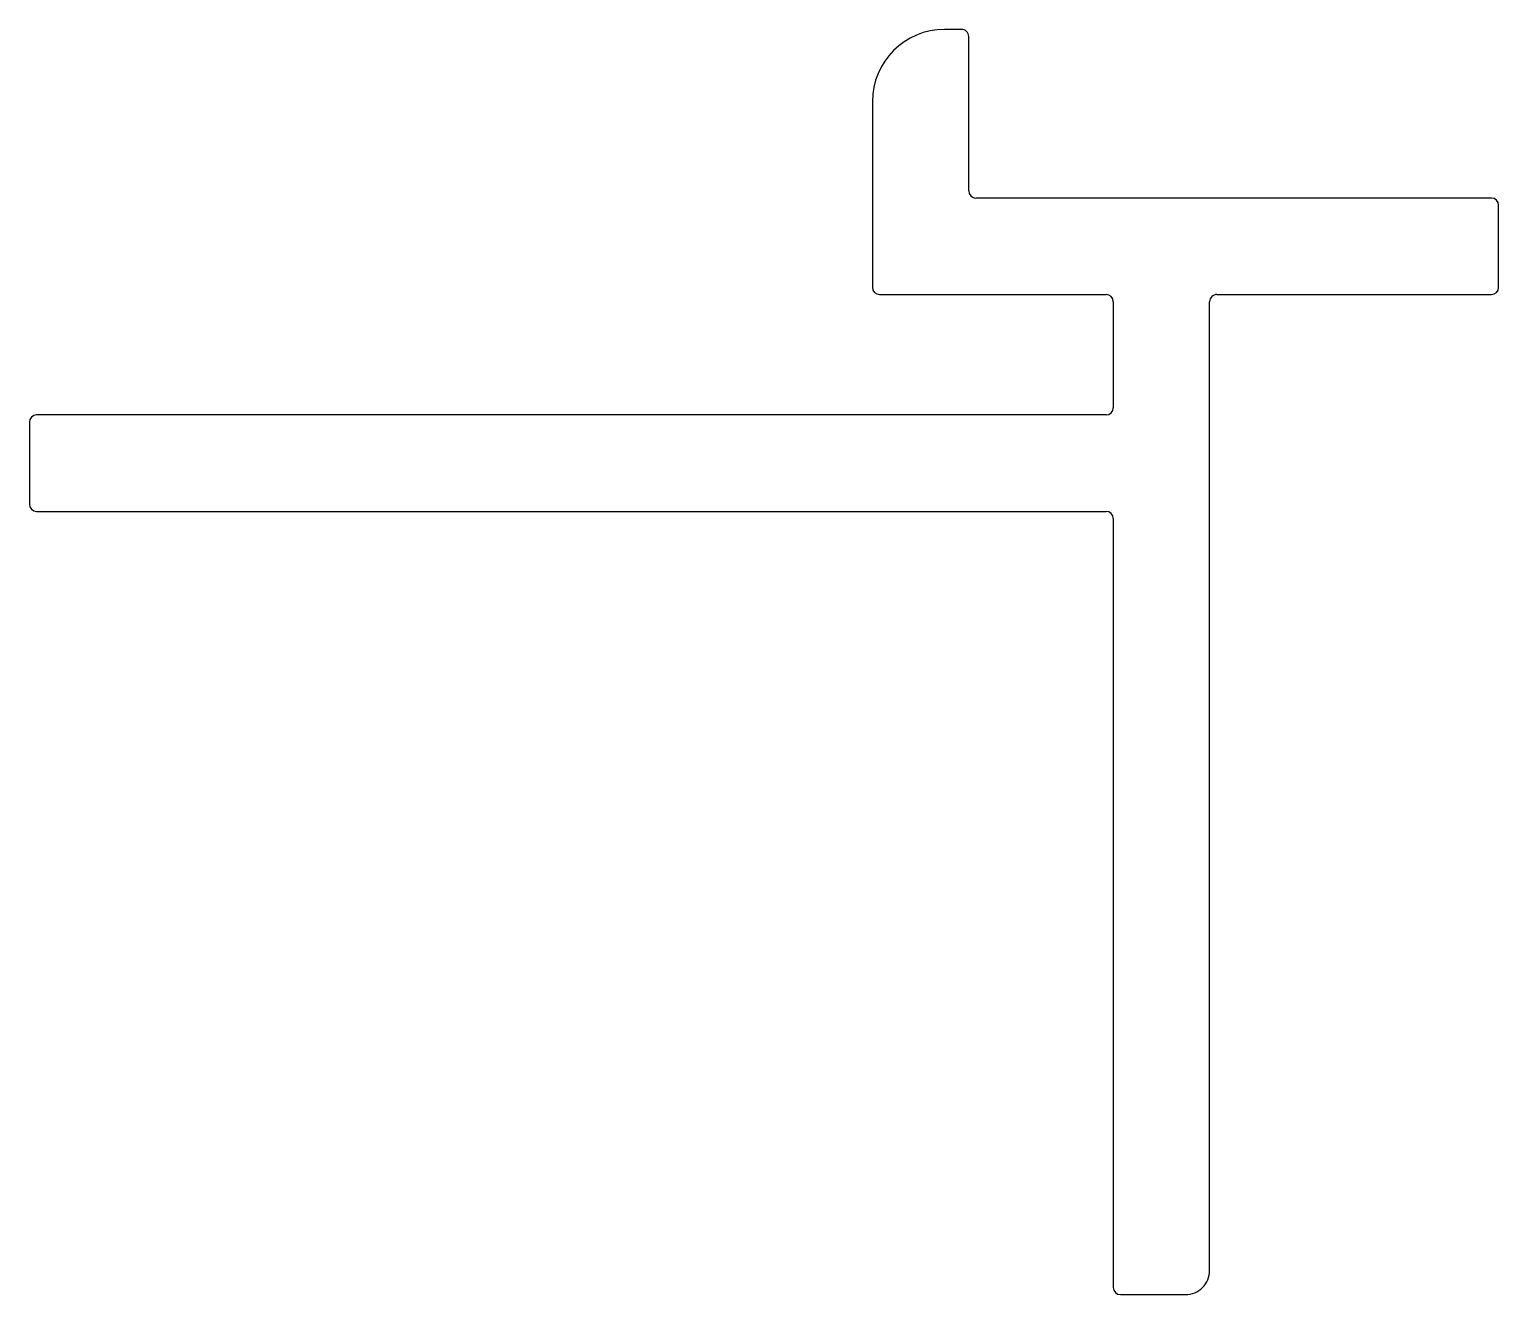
# Model space of a CAD drawing. Extents: x 569.1 to 630.1, y 723.4 to 775.9.
import ezdxf

# ---------------------------------------------------------------- set-up
doc = ezdxf.new("R2010")
doc.units = 0
doc.layers.get('0').update_dxf_attribs({"linetype": 'CONTINUOUS'})

msp = doc.modelspace()

# ---------------------------------------------------------------- linework, layer by layer
at = {"color": 7}
for p, q in [((607.835, 775.896), (607.135, 775.896)), ((608.135, 769.196), (608.135, 775.596)), ((604.135, 772.896), (604.135, 765.196)), ((629.835, 768.896), (608.435, 768.896)), ((630.135, 765.196), (630.135, 768.596)), ((604.435, 764.896), (613.835, 764.896)), ((614.135, 764.596), (614.135, 760.196)), ((618.135, 724.393), (618.135, 764.595)), ((618.435, 764.896), (629.835, 764.896)), ((569.135, 759.596), (569.135, 756.196)), ((613.835, 759.896), (569.435, 759.896)), ((569.435, 755.896), (613.835, 755.896)), ((614.135, 755.596), (614.135, 723.693)), ((614.435, 723.393), (617.135, 723.393))]:
    msp.add_line(p, q, dxfattribs=at)
for centre, radius, start, end in [((607.135, 772.896), 3, 90, 180), ((607.835, 775.596), 0.3, 0.00117, 90.00117), ((608.435, 769.196), 0.3, 180, 270), ((629.835, 768.596), 0.3, 360, 90), ((604.435, 765.196), 0.3, 180.00175, 270.00175), ((629.835, 765.196), 0.3, 270, 0), ((613.835, 764.596), 0.3, 359.98951, 89.98951), ((618.435, 764.595), 0.3, 90.0046, 180.00473), ((613.835, 760.196), 0.3, 269.99825, 359.99825), ((569.435, 759.596), 0.3, 89.99883, 179.99883), ((569.435, 756.196), 0.3, 179.99883, 269.99883), ((613.835, 755.596), 0.3, 359.99889, 89.99883), ((617.135, 724.393), 1, 270, 0.00013), ((614.435, 723.693), 0.3, 179.98371, 269.98366)]:
    msp.add_arc(centre, radius, start, end, dxfattribs=at)

doc.saveas('drawing.dxf')
